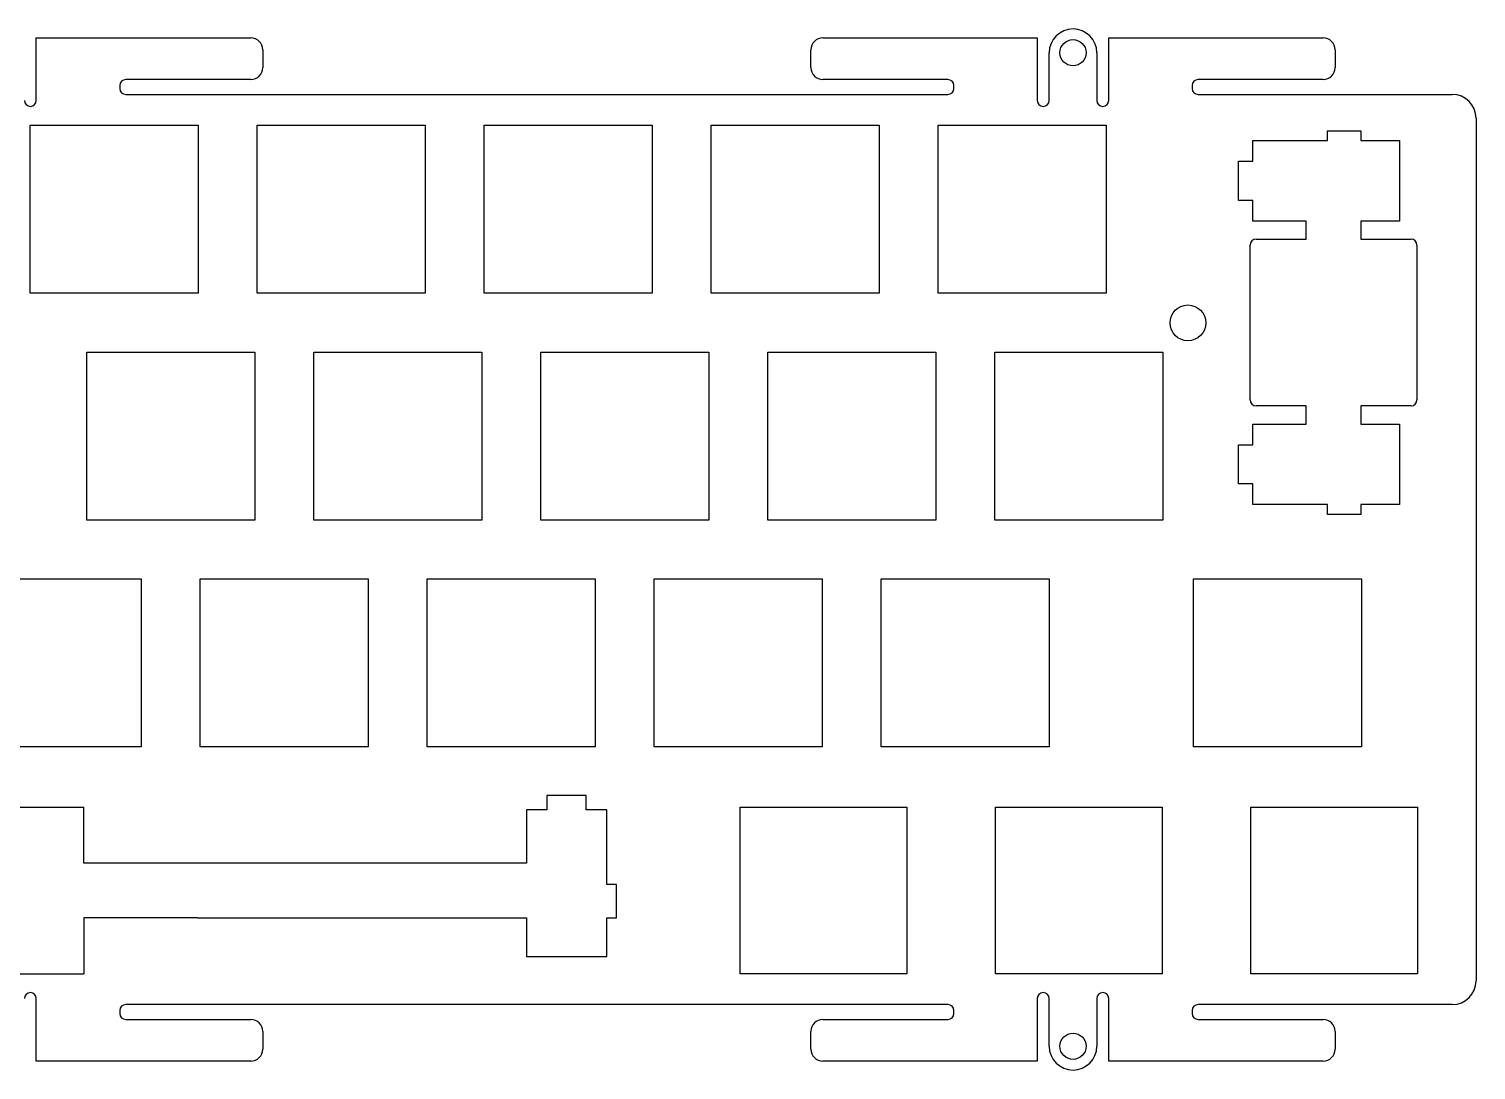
# Model space of a CAD drawing. Header units: millimetres. Extents: x 39 to 286, y 58 to 145.
# Drawn here: x 164.9 to 286.3, y 58 to 145.4 of the extents above; entities that cross this region are included whole.
import ezdxf

# ---------------------------------------------------------------- set-up
doc = ezdxf.new("R2010")
doc.units = ezdxf.units.MM
for name, color, linetype in [('Shape10409', 7, 'CONTINUOUS'), ('Shape10410', 7, 'CONTINUOUS'), ('Shape10411', 7, 'CONTINUOUS'), ('Shape10412', 7, 'CONTINUOUS'), ('Shape10413', 7, 'CONTINUOUS'), ('Shape10414', 7, 'CONTINUOUS'), ('Shape10415', 7, 'CONTINUOUS'), ('Shape10416', 7, 'CONTINUOUS'), ('Shape10417', 7, 'CONTINUOUS'), ('Shape10418', 7, 'CONTINUOUS'), ('Shape10419', 7, 'CONTINUOUS'), ('Shape10420', 7, 'CONTINUOUS'), ('Shape10421', 7, 'CONTINUOUS'), ('Shape10422', 7, 'CONTINUOUS'), ('Shape10423', 7, 'CONTINUOUS'), ('Shape10424', 7, 'CONTINUOUS'), ('Shape10425', 7, 'CONTINUOUS'), ('Shape10427', 7, 'CONTINUOUS'), ('Shape10429', 7, 'CONTINUOUS'), ('Shape10430', 7, 'CONTINUOUS'), ('Shape10431', 7, 'CONTINUOUS'), ('Shape10551', 7, 'CONTINUOUS'), ('Shape10552', 7, 'CONTINUOUS'), ('Shape10553', 7, 'CONTINUOUS'), ('Shape10554', 7, 'CONTINUOUS'), ('Shape10555', 7, 'CONTINUOUS'), ('Shape10556', 7, 'CONTINUOUS'), ('Shape10557', 7, 'CONTINUOUS'), ('Shape10558', 7, 'CONTINUOUS'), ('Shape10559', 7, 'CONTINUOUS'), ('Shape10560', 7, 'CONTINUOUS'), ('Shape10561', 7, 'CONTINUOUS'), ('Shape10562', 7, 'CONTINUOUS'), ('Shape10563', 7, 'CONTINUOUS'), ('Shape10564', 7, 'CONTINUOUS'), ('Shape10565', 7, 'CONTINUOUS'), ('Shape10566', 7, 'CONTINUOUS'), ('Shape10567', 7, 'CONTINUOUS'), ('Shape10568', 7, 'CONTINUOUS'), ('Shape10569', 7, 'CONTINUOUS'), ('Shape10570', 7, 'CONTINUOUS'), ('Shape10571', 7, 'CONTINUOUS'), ('Shape10572', 7, 'CONTINUOUS'), ('Shape10573', 7, 'CONTINUOUS'), ('Shape10574', 7, 'CONTINUOUS'), ('Shape10575', 7, 'CONTINUOUS'), ('Shape10576', 7, 'CONTINUOUS'), ('Shape10577', 7, 'CONTINUOUS'), ('Shape10578', 7, 'CONTINUOUS'), ('Shape10579', 7, 'CONTINUOUS'), ('Shape10580', 7, 'CONTINUOUS'), ('Shape10581', 7, 'CONTINUOUS'), ('Shape10582', 7, 'CONTINUOUS'), ('Shape10583', 7, 'CONTINUOUS'), ('Shape10584', 7, 'CONTINUOUS'), ('Shape10585', 7, 'CONTINUOUS'), ('Shape10586', 7, 'CONTINUOUS'), ('Shape10587', 7, 'CONTINUOUS'), ('Shape10588', 7, 'CONTINUOUS'), ('Shape10589', 7, 'CONTINUOUS'), ('Shape10590', 7, 'CONTINUOUS'), ('Shape12742', 7, 'CONTINUOUS'), ('Shape8144', 7, 'CONTINUOUS'), ('Shape8147', 7, 'CONTINUOUS'), ('Shape8772', 7, 'CONTINUOUS'), ('Shape8773', 7, 'CONTINUOUS'), ('Shape8774', 7, 'CONTINUOUS'), ('Shape8775', 7, 'CONTINUOUS'), ('Shape8776', 7, 'CONTINUOUS'), ('Shape8777', 7, 'CONTINUOUS'), ('Shape8778', 7, 'CONTINUOUS'), ('Shape8779', 7, 'CONTINUOUS'), ('Shape8780', 7, 'CONTINUOUS'), ('Shape8781', 7, 'CONTINUOUS'), ('Shape8782', 7, 'CONTINUOUS'), ('Shape8783', 7, 'CONTINUOUS'), ('Shape8784', 7, 'CONTINUOUS'), ('Shape8785', 7, 'CONTINUOUS'), ('Shape8786', 7, 'CONTINUOUS'), ('Shape8787', 7, 'CONTINUOUS'), ('Shape8788', 7, 'CONTINUOUS'), ('Shape8789', 7, 'CONTINUOUS'), ('Shape8790', 7, 'CONTINUOUS'), ('Shape8791', 7, 'CONTINUOUS'), ('Shape8792', 7, 'CONTINUOUS'), ('Shape8793', 7, 'CONTINUOUS'), ('Shape8794', 7, 'CONTINUOUS'), ('Shape8795', 7, 'CONTINUOUS'), ('Shape8796', 7, 'CONTINUOUS'), ('Shape8797', 7, 'CONTINUOUS'), ('Shape8798', 7, 'CONTINUOUS'), ('Shape8799', 7, 'CONTINUOUS'), ('Shape8800', 7, 'CONTINUOUS'), ('Shape8801', 7, 'CONTINUOUS'), ('Shape8802', 7, 'CONTINUOUS'), ('Shape8803', 7, 'CONTINUOUS'), ('Shape8804', 7, 'CONTINUOUS'), ('Shape8805', 7, 'CONTINUOUS'), ('Shape8806', 7, 'CONTINUOUS'), ('Shape8807', 7, 'CONTINUOUS'), ('Shape8808', 7, 'CONTINUOUS'), ('Shape8809', 7, 'CONTINUOUS'), ('Shape8810', 7, 'CONTINUOUS'), ('Shape8811', 7, 'CONTINUOUS'), ('Shape8812', 7, 'CONTINUOUS'), ('Shape8813', 7, 'CONTINUOUS'), ('Shape8814', 7, 'CONTINUOUS'), ('Shape8815', 7, 'CONTINUOUS'), ('Shape8816', 7, 'CONTINUOUS'), ('Shape8817', 7, 'CONTINUOUS'), ('Shape8818', 7, 'CONTINUOUS'), ('Shape8819', 7, 'CONTINUOUS'), ('Shape8820', 7, 'CONTINUOUS'), ('Shape8821', 7, 'CONTINUOUS'), ('Shape8822', 7, 'CONTINUOUS'), ('Shape8823', 7, 'CONTINUOUS'), ('Shape8824', 7, 'CONTINUOUS'), ('Shape8825', 7, 'CONTINUOUS'), ('Shape8826', 7, 'CONTINUOUS'), ('Shape8827', 7, 'CONTINUOUS'), ('Shape8828', 7, 'CONTINUOUS'), ('Shape8829', 7, 'CONTINUOUS'), ('Shape8830', 7, 'CONTINUOUS'), ('Shape8831', 7, 'CONTINUOUS'), ('Shape8832', 7, 'CONTINUOUS'), ('Shape8833', 7, 'CONTINUOUS'), ('Shape8834', 7, 'CONTINUOUS'), ('Shape8835', 7, 'CONTINUOUS'), ('Shape8836', 7, 'CONTINUOUS'), ('Shape8837', 7, 'CONTINUOUS'), ('Shape8838', 7, 'CONTINUOUS'), ('Shape8839', 7, 'CONTINUOUS'), ('Shape8919', 7, 'CONTINUOUS'), ('Shape8920', 7, 'CONTINUOUS'), ('Shape8921', 7, 'CONTINUOUS'), ('Shape8922', 7, 'CONTINUOUS'), ('Shape8923', 7, 'CONTINUOUS'), ('Shape9088', 7, 'CONTINUOUS'), ('Shape9089', 7, 'CONTINUOUS'), ('Shape9090', 7, 'CONTINUOUS'), ('Shape9091', 7, 'CONTINUOUS'), ('Shape9092', 7, 'CONTINUOUS'), ('Shape9093', 7, 'CONTINUOUS'), ('Shape9094', 7, 'CONTINUOUS'), ('Shape9095', 7, 'CONTINUOUS'), ('Shape9096', 7, 'CONTINUOUS'), ('Shape9097', 7, 'CONTINUOUS'), ('Shape9098', 7, 'CONTINUOUS'), ('Shape9099', 7, 'CONTINUOUS'), ('Shape9108', 7, 'CONTINUOUS'), ('Shape9109', 7, 'CONTINUOUS'), ('Shape9110', 7, 'CONTINUOUS'), ('Shape9111', 7, 'CONTINUOUS'), ('Shape9112', 7, 'CONTINUOUS'), ('Shape9113', 7, 'CONTINUOUS'), ('Shape9114', 7, 'CONTINUOUS'), ('Shape9115', 7, 'CONTINUOUS'), ('Shape9116', 7, 'CONTINUOUS'), ('Shape9117', 7, 'CONTINUOUS'), ('Shape9118', 7, 'CONTINUOUS'), ('Shape9119', 7, 'CONTINUOUS'), ('Shape9120', 7, 'CONTINUOUS'), ('Shape9121', 7, 'CONTINUOUS'), ('Shape9122', 7, 'CONTINUOUS'), ('Shape9123', 7, 'CONTINUOUS'), ('Shape9124', 7, 'CONTINUOUS'), ('Shape9125', 7, 'CONTINUOUS'), ('Shape9126', 7, 'CONTINUOUS'), ('Shape9127', 7, 'CONTINUOUS'), ('Shape9168', 7, 'CONTINUOUS'), ('Shape9169', 7, 'CONTINUOUS'), ('Shape9170', 7, 'CONTINUOUS'), ('Shape9171', 7, 'CONTINUOUS'), ('Shape9172', 7, 'CONTINUOUS'), ('Shape9173', 7, 'CONTINUOUS'), ('Shape9174', 7, 'CONTINUOUS'), ('Shape9175', 7, 'CONTINUOUS'), ('Shape9176', 7, 'CONTINUOUS'), ('Shape9177', 7, 'CONTINUOUS'), ('Shape9178', 7, 'CONTINUOUS'), ('Shape9179', 7, 'CONTINUOUS'), ('Shape9180', 7, 'CONTINUOUS'), ('Shape9181', 7, 'CONTINUOUS'), ('Shape9182', 7, 'CONTINUOUS'), ('Shape9183', 7, 'CONTINUOUS'), ('Shape9184', 7, 'CONTINUOUS'), ('Shape9185', 7, 'CONTINUOUS'), ('Shape9186', 7, 'CONTINUOUS'), ('Shape9187', 7, 'CONTINUOUS'), ('Shape9204', 7, 'CONTINUOUS'), ('Shape9205', 7, 'CONTINUOUS'), ('Shape9206', 7, 'CONTINUOUS'), ('Shape9208', 7, 'CONTINUOUS'), ('Shape9209', 7, 'CONTINUOUS'), ('Shape9210', 7, 'CONTINUOUS'), ('Shape9211', 7, 'CONTINUOUS'), ('Shape9212', 7, 'CONTINUOUS'), ('Shape9213', 7, 'CONTINUOUS'), ('Shape9214', 7, 'CONTINUOUS'), ('Shape9215', 7, 'CONTINUOUS'), ('Shape9216', 7, 'CONTINUOUS'), ('Shape9217', 7, 'CONTINUOUS'), ('Shape9218', 7, 'CONTINUOUS'), ('Shape9219', 7, 'CONTINUOUS'), ('Shape9220', 7, 'CONTINUOUS'), ('Shape9221', 7, 'CONTINUOUS'), ('Shape9222', 7, 'CONTINUOUS'), ('Shape9223', 7, 'CONTINUOUS'), ('Shape9224', 7, 'CONTINUOUS'), ('Shape9225', 7, 'CONTINUOUS'), ('Shape9226', 7, 'CONTINUOUS'), ('Shape9227', 7, 'CONTINUOUS')]:
    doc.layers.add(name, color=color, linetype=linetype)

msp = doc.modelspace()

# ---------------------------------------------------------------- linework, layer by layer
at = {"layer": 'Shape10409'}
msp.add_line((179.013, 70.7323), (206.614, 70.7323), dxfattribs=at)
at = {"layer": 'Shape10410'}
msp.add_line((206.614, 70.7323), (206.614, 67.5021), dxfattribs=at)
at = {"layer": 'Shape10411'}
msp.add_line((206.614, 67.5021), (213.363, 67.5021), dxfattribs=at)
at = {"layer": 'Shape10412'}
msp.add_line((213.363, 67.5021), (213.363, 70.7323), dxfattribs=at)
at = {"layer": 'Shape10413'}
msp.add_line((213.363, 70.7323), (214.189, 70.7323), dxfattribs=at)
at = {"layer": 'Shape10414'}
msp.add_line((214.189, 70.7323), (214.189, 73.5311), dxfattribs=at)
at = {"layer": 'Shape10415'}
msp.add_line((214.189, 73.5311), (213.363, 73.5311), dxfattribs=at)
at = {"layer": 'Shape10416'}
msp.add_line((213.363, 73.5311), (213.363, 79.8011), dxfattribs=at)
at = {"layer": 'Shape10417'}
msp.add_line((213.363, 79.8011), (211.638, 79.8011), dxfattribs=at)
at = {"layer": 'Shape10418'}
msp.add_line((211.638, 79.8011), (211.638, 81.0014), dxfattribs=at)
at = {"layer": 'Shape10419'}
msp.add_line((211.638, 81.0014), (208.339, 81.0014), dxfattribs=at)
at = {"layer": 'Shape10420'}
msp.add_line((208.339, 81.0014), (208.339, 79.8011), dxfattribs=at)
at = {"layer": 'Shape10421'}
msp.add_line((208.339, 79.8011), (206.614, 79.8011), dxfattribs=at)
at = {"layer": 'Shape10422'}
msp.add_line((206.614, 79.8011), (206.614, 75.3322), dxfattribs=at)
at = {"layer": 'Shape10423'}
msp.add_line((206.614, 75.3322), (179.013, 75.3322), dxfattribs=at)
at = {"layer": 'Shape10424'}
msp.add_line((179.013, 75.3322), (169.489, 75.3322), dxfattribs=at)
at = {"layer": 'Shape10425'}
msp.add_line((179.013, 70.7323), (169.489, 70.7323), dxfattribs=at)
at = {"layer": 'Shape10427'}
msp.add_line((169.489, 75.3322), (169.489, 80.0313), dxfattribs=at)
at = {"layer": 'Shape10429'}
msp.add_line((169.489, 70.7323), (169.489, 66.0313), dxfattribs=at)
at = {"layer": 'Shape10430'}
msp.add_line((155.489, 80.0313), (169.489, 80.0313), dxfattribs=at)
at = {"layer": 'Shape10431'}
msp.add_line((155.489, 66.0313), (169.489, 66.0313), dxfattribs=at)
at = {"layer": 'Shape10551'}
msp.add_line((280.858, 113.708), (276.659, 113.708), dxfattribs=at)
at = {"layer": 'Shape10552'}
msp.add_arc((280.858, 114.208), 0.5, -90, 0, dxfattribs=at)
at = {"layer": 'Shape10553'}
msp.add_line((276.659, 113.708), (276.659, 112.182), dxfattribs=at)
at = {"layer": 'Shape10554'}
msp.add_line((276.659, 112.182), (279.888, 112.182), dxfattribs=at)
at = {"layer": 'Shape10555'}
msp.add_line((279.888, 112.182), (279.888, 105.432), dxfattribs=at)
at = {"layer": 'Shape10556'}
msp.add_line((279.888, 105.432), (276.659, 105.432), dxfattribs=at)
at = {"layer": 'Shape10557'}
msp.add_line((276.659, 105.432), (276.659, 104.607), dxfattribs=at)
at = {"layer": 'Shape10558'}
msp.add_line((276.659, 104.607), (273.859, 104.607), dxfattribs=at)
at = {"layer": 'Shape10559'}
msp.add_line((273.859, 104.607), (273.859, 105.432), dxfattribs=at)
at = {"layer": 'Shape10560'}
msp.add_line((273.859, 105.432), (267.589, 105.432), dxfattribs=at)
at = {"layer": 'Shape10561'}
msp.add_line((267.589, 105.432), (267.589, 107.158), dxfattribs=at)
at = {"layer": 'Shape10562'}
msp.add_line((267.589, 107.158), (266.389, 107.158), dxfattribs=at)
at = {"layer": 'Shape10563'}
msp.add_line((266.389, 107.158), (266.389, 110.457), dxfattribs=at)
at = {"layer": 'Shape10564'}
msp.add_line((266.389, 110.457), (267.589, 110.457), dxfattribs=at)
at = {"layer": 'Shape10565'}
msp.add_line((267.589, 110.457), (267.589, 112.182), dxfattribs=at)
at = {"layer": 'Shape10566'}
msp.add_line((267.589, 112.182), (272.058, 112.182), dxfattribs=at)
at = {"layer": 'Shape10567'}
msp.add_line((272.058, 112.182), (272.058, 113.708), dxfattribs=at)
at = {"layer": 'Shape10568'}
msp.add_line((272.058, 113.708), (267.859, 113.708), dxfattribs=at)
at = {"layer": 'Shape10569'}
msp.add_line((267.359, 114.208), (267.359, 127.207), dxfattribs=at)
at = {"layer": 'Shape10570'}
msp.add_arc((267.859, 114.208), 0.5, 180, -90, dxfattribs=at)
at = {"layer": 'Shape10571'}
msp.add_line((267.859, 127.707), (272.058, 127.707), dxfattribs=at)
at = {"layer": 'Shape10572'}
msp.add_arc((267.859, 127.207), 0.5, 90, 180, dxfattribs=at)
at = {"layer": 'Shape10573'}
msp.add_line((272.058, 127.707), (272.058, 129.233), dxfattribs=at)
at = {"layer": 'Shape10574'}
msp.add_line((272.058, 129.233), (267.589, 129.233), dxfattribs=at)
at = {"layer": 'Shape10575'}
msp.add_line((267.589, 129.233), (267.589, 130.956), dxfattribs=at)
at = {"layer": 'Shape10576'}
msp.add_line((267.589, 130.956), (266.389, 130.956), dxfattribs=at)
at = {"layer": 'Shape10577'}
msp.add_line((266.389, 130.956), (266.389, 134.257), dxfattribs=at)
at = {"layer": 'Shape10578'}
msp.add_line((266.389, 134.257), (267.589, 134.257), dxfattribs=at)
at = {"layer": 'Shape10579'}
msp.add_line((267.589, 134.257), (267.589, 135.982), dxfattribs=at)
at = {"layer": 'Shape10580'}
msp.add_line((267.589, 135.982), (273.859, 135.982), dxfattribs=at)
at = {"layer": 'Shape10581'}
msp.add_line((273.859, 135.982), (273.859, 136.807), dxfattribs=at)
at = {"layer": 'Shape10582'}
msp.add_line((273.859, 136.807), (276.659, 136.807), dxfattribs=at)
at = {"layer": 'Shape10583'}
msp.add_line((276.659, 136.807), (276.659, 135.982), dxfattribs=at)
at = {"layer": 'Shape10584'}
msp.add_line((276.659, 135.982), (279.888, 135.982), dxfattribs=at)
at = {"layer": 'Shape10585'}
msp.add_line((279.888, 135.982), (279.888, 129.233), dxfattribs=at)
at = {"layer": 'Shape10586'}
msp.add_line((279.888, 129.233), (276.659, 129.233), dxfattribs=at)
at = {"layer": 'Shape10587'}
msp.add_line((276.659, 129.233), (276.659, 127.707), dxfattribs=at)
at = {"layer": 'Shape10588'}
msp.add_line((276.659, 127.707), (280.858, 127.707), dxfattribs=at)
at = {"layer": 'Shape10589'}
msp.add_arc((280.858, 127.207), 0.5, 0, 90, dxfattribs=at)
at = {"layer": 'Shape10590'}
msp.add_line((281.358, 127.207), (281.358, 114.208), dxfattribs=at)
at = {"layer": 'Shape12742'}
msp.add_circle((262.134, 120.682), 1.5, dxfattribs=at)
at = {"layer": 'Shape8144'}
msp.add_circle((252.49, 143.356), 1.1, dxfattribs=at)
at = {"layer": 'Shape8147'}
msp.add_circle((252.49, 59.9581), 1.1, dxfattribs=at)
at = {"layer": 'Shape8772'}
msp.add_arc((183.49, 142.106), 1, -90, 0, dxfattribs=at)
at = {"layer": 'Shape8773'}
msp.add_line((183.49, 141.106), (172.99, 141.106), dxfattribs=at)
at = {"layer": 'Shape8774'}
msp.add_arc((172.99, 140.606), 0.5, 90, 180, dxfattribs=at)
at = {"layer": 'Shape8775'}
msp.add_line((172.49, 140.606), (172.49, 140.357), dxfattribs=at)
at = {"layer": 'Shape8776'}
msp.add_arc((172.99, 140.357), 0.5, 180, -90, dxfattribs=at)
at = {"layer": 'Shape8777'}
msp.add_line((172.99, 139.857), (241.99, 139.857), dxfattribs=at)
at = {"layer": 'Shape8778'}
msp.add_arc((241.99, 140.357), 0.5, -90, 0, dxfattribs=at)
at = {"layer": 'Shape8779'}
msp.add_line((242.49, 140.357), (242.49, 140.606), dxfattribs=at)
at = {"layer": 'Shape8780'}
msp.add_arc((241.99, 140.606), 0.5, 0, 90, dxfattribs=at)
at = {"layer": 'Shape8781'}
msp.add_line((241.99, 141.106), (231.49, 141.106), dxfattribs=at)
at = {"layer": 'Shape8782'}
msp.add_arc((231.49, 142.106), 1, 180, -90, dxfattribs=at)
at = {"layer": 'Shape8783'}
msp.add_line((230.49, 142.106), (230.49, 143.606), dxfattribs=at)
at = {"layer": 'Shape8784'}
msp.add_arc((231.49, 143.606), 1, 90, 180, dxfattribs=at)
at = {"layer": 'Shape8785'}
msp.add_line((231.49, 144.606), (249.49, 144.606), dxfattribs=at)
at = {"layer": 'Shape8786'}
msp.add_line((249.49, 144.606), (249.49, 139.356), dxfattribs=at)
at = {"layer": 'Shape8787'}
msp.add_arc((249.99, 139.356), 0.5, 180, 0, dxfattribs=at)
at = {"layer": 'Shape8788'}
msp.add_line((250.49, 139.356), (250.49, 143.356), dxfattribs=at)
at = {"layer": 'Shape8789'}
msp.add_arc((252.49, 143.356), 2, 0, 180, dxfattribs=at)
at = {"layer": 'Shape8790'}
msp.add_line((254.49, 143.356), (254.49, 139.356), dxfattribs=at)
at = {"layer": 'Shape8791'}
msp.add_arc((254.99, 139.356), 0.5, 180, 0, dxfattribs=at)
at = {"layer": 'Shape8792'}
msp.add_line((255.49, 139.356), (255.49, 144.606), dxfattribs=at)
at = {"layer": 'Shape8793'}
msp.add_line((255.49, 144.606), (273.49, 144.606), dxfattribs=at)
at = {"layer": 'Shape8794'}
msp.add_arc((273.49, 143.606), 1, 0, 90, dxfattribs=at)
at = {"layer": 'Shape8795'}
msp.add_line((274.49, 143.606), (274.49, 142.106), dxfattribs=at)
at = {"layer": 'Shape8796'}
msp.add_arc((273.49, 142.106), 1, -90, 0, dxfattribs=at)
at = {"layer": 'Shape8797'}
msp.add_line((273.49, 141.106), (262.99, 141.106), dxfattribs=at)
at = {"layer": 'Shape8798'}
msp.add_arc((262.99, 140.606), 0.5, 90, 180, dxfattribs=at)
at = {"layer": 'Shape8799'}
msp.add_line((262.49, 140.606), (262.49, 140.357), dxfattribs=at)
at = {"layer": 'Shape8800'}
msp.add_arc((262.99, 140.357), 0.5, 180, -90, dxfattribs=at)
at = {"layer": 'Shape8801'}
msp.add_line((262.99, 139.857), (284.315, 139.857), dxfattribs=at)
at = {"layer": 'Shape8802'}
msp.add_arc((284.315, 137.857), 2, 0, 90, dxfattribs=at)
at = {"layer": 'Shape8803'}
msp.add_line((286.315, 137.857), (286.315, 65.4572), dxfattribs=at)
at = {"layer": 'Shape8804'}
msp.add_arc((284.315, 65.4572), 2, -90, 0, dxfattribs=at)
at = {"layer": 'Shape8805'}
msp.add_line((284.315, 63.4572), (262.99, 63.4572), dxfattribs=at)
at = {"layer": 'Shape8806'}
msp.add_arc((262.99, 62.9572), 0.5, 90, 180, dxfattribs=at)
at = {"layer": 'Shape8807'}
msp.add_line((262.49, 62.9572), (262.49, 62.7081), dxfattribs=at)
at = {"layer": 'Shape8808'}
msp.add_arc((262.99, 62.7081), 0.5, 180, -90, dxfattribs=at)
at = {"layer": 'Shape8809'}
msp.add_line((262.99, 62.2081), (273.49, 62.2081), dxfattribs=at)
at = {"layer": 'Shape8810'}
msp.add_arc((273.49, 61.2081), 1, 0, 90, dxfattribs=at)
at = {"layer": 'Shape8811'}
msp.add_line((274.49, 61.2081), (274.49, 59.7081), dxfattribs=at)
at = {"layer": 'Shape8812'}
msp.add_arc((273.49, 59.7081), 1, -90, 0, dxfattribs=at)
at = {"layer": 'Shape8813'}
msp.add_line((273.49, 58.7081), (255.49, 58.7081), dxfattribs=at)
at = {"layer": 'Shape8814'}
msp.add_line((255.49, 58.7081), (255.49, 63.9581), dxfattribs=at)
at = {"layer": 'Shape8815'}
msp.add_arc((254.99, 63.9581), 0.5, 0, 180, dxfattribs=at)
at = {"layer": 'Shape8816'}
msp.add_line((254.49, 63.9581), (254.49, 59.9581), dxfattribs=at)
at = {"layer": 'Shape8817'}
msp.add_arc((252.49, 59.9581), 2, 180, 0, dxfattribs=at)
at = {"layer": 'Shape8818'}
msp.add_line((250.49, 59.9581), (250.49, 63.9581), dxfattribs=at)
at = {"layer": 'Shape8819'}
msp.add_arc((249.99, 63.9581), 0.5, 0, 180, dxfattribs=at)
at = {"layer": 'Shape8820'}
msp.add_line((249.49, 63.9581), (249.49, 58.7081), dxfattribs=at)
at = {"layer": 'Shape8821'}
msp.add_line((249.49, 58.7081), (231.49, 58.7081), dxfattribs=at)
at = {"layer": 'Shape8822'}
msp.add_arc((231.49, 59.7081), 1, 180, -90, dxfattribs=at)
at = {"layer": 'Shape8823'}
msp.add_line((230.49, 59.7081), (230.49, 61.2081), dxfattribs=at)
at = {"layer": 'Shape8824'}
msp.add_arc((231.49, 61.2081), 1, 90, 180, dxfattribs=at)
at = {"layer": 'Shape8825'}
msp.add_line((231.49, 62.2081), (241.99, 62.2081), dxfattribs=at)
at = {"layer": 'Shape8826'}
msp.add_arc((241.99, 62.7081), 0.5, -90, 0, dxfattribs=at)
at = {"layer": 'Shape8827'}
msp.add_line((242.49, 62.7081), (242.49, 62.9572), dxfattribs=at)
at = {"layer": 'Shape8828'}
msp.add_arc((241.99, 62.9572), 0.5, 0, 90, dxfattribs=at)
at = {"layer": 'Shape8829'}
msp.add_line((241.99, 63.4572), (172.99, 63.4572), dxfattribs=at)
at = {"layer": 'Shape8830'}
msp.add_arc((172.99, 62.9572), 0.5, 90, 180, dxfattribs=at)
at = {"layer": 'Shape8831'}
msp.add_line((172.49, 62.9572), (172.49, 62.7081), dxfattribs=at)
at = {"layer": 'Shape8832'}
msp.add_arc((172.99, 62.7081), 0.5, 180, -90, dxfattribs=at)
at = {"layer": 'Shape8833'}
msp.add_line((172.99, 62.2081), (183.49, 62.2081), dxfattribs=at)
at = {"layer": 'Shape8834'}
msp.add_arc((183.49, 61.2081), 1, 0, 90, dxfattribs=at)
at = {"layer": 'Shape8835'}
msp.add_line((184.49, 61.2081), (184.49, 59.7081), dxfattribs=at)
at = {"layer": 'Shape8836'}
msp.add_arc((183.49, 59.7081), 1, -90, 0, dxfattribs=at)
at = {"layer": 'Shape8837'}
msp.add_line((183.49, 58.7081), (165.49, 58.7081), dxfattribs=at)
at = {"layer": 'Shape8838'}
msp.add_line((165.49, 58.7081), (165.49, 63.9581), dxfattribs=at)
at = {"layer": 'Shape8839'}
msp.add_arc((164.99, 63.9581), 0.5, 0, 180, dxfattribs=at)
at = {"layer": 'Shape8919'}
msp.add_arc((164.99, 139.356), 0.5, 180, 0, dxfattribs=at)
at = {"layer": 'Shape8920'}
msp.add_line((165.49, 139.356), (165.49, 144.606), dxfattribs=at)
at = {"layer": 'Shape8921'}
msp.add_line((165.49, 144.606), (183.49, 144.606), dxfattribs=at)
at = {"layer": 'Shape8922'}
msp.add_arc((183.49, 143.606), 1, 0, 90, dxfattribs=at)
at = {"layer": 'Shape8923'}
msp.add_line((184.49, 143.606), (184.49, 142.106), dxfattribs=at)
at = {"layer": 'Shape9088'}
msp.add_line((238.545, 66.0322), (224.545, 66.0322), dxfattribs=at)
at = {"layer": 'Shape9089'}
msp.add_line((224.545, 66.0322), (224.545, 80.0322), dxfattribs=at)
at = {"layer": 'Shape9090'}
msp.add_line((224.545, 80.0322), (238.545, 80.0322), dxfattribs=at)
at = {"layer": 'Shape9091'}
msp.add_line((238.545, 80.0322), (238.545, 66.0322), dxfattribs=at)
at = {"layer": 'Shape9092'}
msp.add_line((259.976, 66.0322), (245.976, 66.0322), dxfattribs=at)
at = {"layer": 'Shape9093'}
msp.add_line((245.976, 66.0322), (245.976, 80.0322), dxfattribs=at)
at = {"layer": 'Shape9094'}
msp.add_line((245.976, 80.0322), (259.976, 80.0322), dxfattribs=at)
at = {"layer": 'Shape9095'}
msp.add_line((259.976, 80.0322), (259.976, 66.0322), dxfattribs=at)
at = {"layer": 'Shape9096'}
msp.add_line((281.408, 66.0322), (267.408, 66.0322), dxfattribs=at)
at = {"layer": 'Shape9097'}
msp.add_line((267.408, 66.0322), (267.408, 80.0322), dxfattribs=at)
at = {"layer": 'Shape9098'}
msp.add_line((267.408, 80.0322), (281.408, 80.0322), dxfattribs=at)
at = {"layer": 'Shape9099'}
msp.add_line((281.408, 80.0322), (281.408, 66.0322), dxfattribs=at)
at = {"layer": 'Shape9108'}
msp.add_line((260.027, 118.232), (260.027, 104.132), dxfattribs=at)
at = {"layer": 'Shape9109'}
msp.add_line((260.027, 104.132), (245.927, 104.132), dxfattribs=at)
at = {"layer": 'Shape9110'}
msp.add_line((245.927, 104.132), (245.927, 118.232), dxfattribs=at)
at = {"layer": 'Shape9111'}
msp.add_line((245.927, 118.232), (260.027, 118.232), dxfattribs=at)
at = {"layer": 'Shape9112'}
msp.add_line((226.878, 118.232), (240.977, 118.232), dxfattribs=at)
at = {"layer": 'Shape9113'}
msp.add_line((240.977, 118.232), (240.977, 104.132), dxfattribs=at)
at = {"layer": 'Shape9114'}
msp.add_line((240.977, 104.132), (226.878, 104.132), dxfattribs=at)
at = {"layer": 'Shape9115'}
msp.add_line((226.878, 104.132), (226.878, 118.232), dxfattribs=at)
at = {"layer": 'Shape9116'}
msp.add_line((207.827, 104.132), (207.827, 118.232), dxfattribs=at)
at = {"layer": 'Shape9117'}
msp.add_line((207.827, 118.232), (221.927, 118.232), dxfattribs=at)
at = {"layer": 'Shape9118'}
msp.add_line((221.927, 118.232), (221.927, 104.132), dxfattribs=at)
at = {"layer": 'Shape9119'}
msp.add_line((221.927, 104.132), (207.827, 104.132), dxfattribs=at)
at = {"layer": 'Shape9120'}
msp.add_line((188.778, 118.232), (202.878, 118.232), dxfattribs=at)
at = {"layer": 'Shape9121'}
msp.add_line((202.878, 118.232), (202.878, 104.132), dxfattribs=at)
at = {"layer": 'Shape9122'}
msp.add_line((202.878, 104.132), (188.778, 104.132), dxfattribs=at)
at = {"layer": 'Shape9123'}
msp.add_line((188.778, 104.132), (188.778, 118.232), dxfattribs=at)
at = {"layer": 'Shape9124'}
msp.add_line((169.727, 104.132), (169.727, 118.232), dxfattribs=at)
at = {"layer": 'Shape9125'}
msp.add_line((169.727, 118.232), (183.827, 118.232), dxfattribs=at)
at = {"layer": 'Shape9126'}
msp.add_line((183.827, 118.232), (183.827, 104.132), dxfattribs=at)
at = {"layer": 'Shape9127'}
msp.add_line((183.827, 104.132), (169.727, 104.132), dxfattribs=at)
at = {"layer": 'Shape9168'}
msp.add_line((164.965, 137.282), (179.065, 137.282), dxfattribs=at)
at = {"layer": 'Shape9169'}
msp.add_line((179.065, 137.282), (179.065, 123.182), dxfattribs=at)
at = {"layer": 'Shape9170'}
msp.add_line((179.065, 123.182), (164.965, 123.182), dxfattribs=at)
at = {"layer": 'Shape9171'}
msp.add_line((164.965, 123.182), (164.965, 137.282), dxfattribs=at)
at = {"layer": 'Shape9172'}
msp.add_line((184.015, 137.282), (198.115, 137.282), dxfattribs=at)
at = {"layer": 'Shape9173'}
msp.add_line((198.115, 137.282), (198.115, 123.182), dxfattribs=at)
at = {"layer": 'Shape9174'}
msp.add_line((198.115, 123.182), (184.015, 123.182), dxfattribs=at)
at = {"layer": 'Shape9175'}
msp.add_line((184.015, 123.182), (184.015, 137.282), dxfattribs=at)
at = {"layer": 'Shape9176'}
msp.add_line((203.065, 137.282), (217.165, 137.282), dxfattribs=at)
at = {"layer": 'Shape9177'}
msp.add_line((217.165, 137.282), (217.165, 123.182), dxfattribs=at)
at = {"layer": 'Shape9178'}
msp.add_line((217.165, 123.182), (203.065, 123.182), dxfattribs=at)
at = {"layer": 'Shape9179'}
msp.add_line((203.065, 123.182), (203.065, 137.282), dxfattribs=at)
at = {"layer": 'Shape9180'}
msp.add_line((222.115, 137.282), (236.215, 137.282), dxfattribs=at)
at = {"layer": 'Shape9181'}
msp.add_line((236.215, 137.282), (236.215, 123.182), dxfattribs=at)
at = {"layer": 'Shape9182'}
msp.add_line((236.215, 123.182), (222.115, 123.182), dxfattribs=at)
at = {"layer": 'Shape9183'}
msp.add_line((222.115, 123.182), (222.115, 137.282), dxfattribs=at)
at = {"layer": 'Shape9184'}
msp.add_line((241.165, 137.282), (255.265, 137.282), dxfattribs=at)
at = {"layer": 'Shape9185'}
msp.add_line((255.265, 137.282), (255.265, 123.182), dxfattribs=at)
at = {"layer": 'Shape9186'}
msp.add_line((255.265, 123.182), (241.165, 123.182), dxfattribs=at)
at = {"layer": 'Shape9187'}
msp.add_line((241.165, 123.182), (241.165, 137.282), dxfattribs=at)
at = {"layer": 'Shape9204'}
msp.add_line((160.202, 99.1822), (174.302, 99.1822), dxfattribs=at)
at = {"layer": 'Shape9205'}
msp.add_line((174.302, 99.1822), (174.302, 85.0822), dxfattribs=at)
at = {"layer": 'Shape9206'}
msp.add_line((174.302, 85.0822), (160.202, 85.0822), dxfattribs=at)
at = {"layer": 'Shape9208'}
msp.add_line((179.252, 99.1822), (193.352, 99.1822), dxfattribs=at)
at = {"layer": 'Shape9209'}
msp.add_line((193.352, 99.1822), (193.352, 85.0822), dxfattribs=at)
at = {"layer": 'Shape9210'}
msp.add_line((193.352, 85.0822), (179.252, 85.0822), dxfattribs=at)
at = {"layer": 'Shape9211'}
msp.add_line((179.252, 85.0822), (179.252, 99.1822), dxfattribs=at)
at = {"layer": 'Shape9212'}
msp.add_line((198.302, 99.1822), (212.402, 99.1822), dxfattribs=at)
at = {"layer": 'Shape9213'}
msp.add_line((212.402, 99.1822), (212.402, 85.0822), dxfattribs=at)
at = {"layer": 'Shape9214'}
msp.add_line((212.402, 85.0822), (198.302, 85.0822), dxfattribs=at)
at = {"layer": 'Shape9215'}
msp.add_line((198.302, 85.0822), (198.302, 99.1822), dxfattribs=at)
at = {"layer": 'Shape9216'}
msp.add_line((217.352, 99.1822), (231.452, 99.1822), dxfattribs=at)
at = {"layer": 'Shape9217'}
msp.add_line((231.452, 99.1822), (231.452, 85.0822), dxfattribs=at)
at = {"layer": 'Shape9218'}
msp.add_line((231.452, 85.0822), (217.352, 85.0822), dxfattribs=at)
at = {"layer": 'Shape9219'}
msp.add_line((217.352, 85.0822), (217.352, 99.1822), dxfattribs=at)
at = {"layer": 'Shape9220'}
msp.add_line((236.402, 99.1822), (250.502, 99.1822), dxfattribs=at)
at = {"layer": 'Shape9221'}
msp.add_line((250.502, 99.1822), (250.502, 85.0822), dxfattribs=at)
at = {"layer": 'Shape9222'}
msp.add_line((250.502, 85.0822), (236.402, 85.0822), dxfattribs=at)
at = {"layer": 'Shape9223'}
msp.add_line((236.402, 85.0822), (236.402, 99.1822), dxfattribs=at)
at = {"layer": 'Shape9224'}
msp.add_line((262.596, 99.1822), (276.696, 99.1822), dxfattribs=at)
at = {"layer": 'Shape9225'}
msp.add_line((276.696, 99.1822), (276.696, 85.0822), dxfattribs=at)
at = {"layer": 'Shape9226'}
msp.add_line((276.696, 85.0822), (262.596, 85.0822), dxfattribs=at)
at = {"layer": 'Shape9227'}
msp.add_line((262.596, 85.0822), (262.596, 99.1822), dxfattribs=at)

doc.saveas('drawing.dxf')
